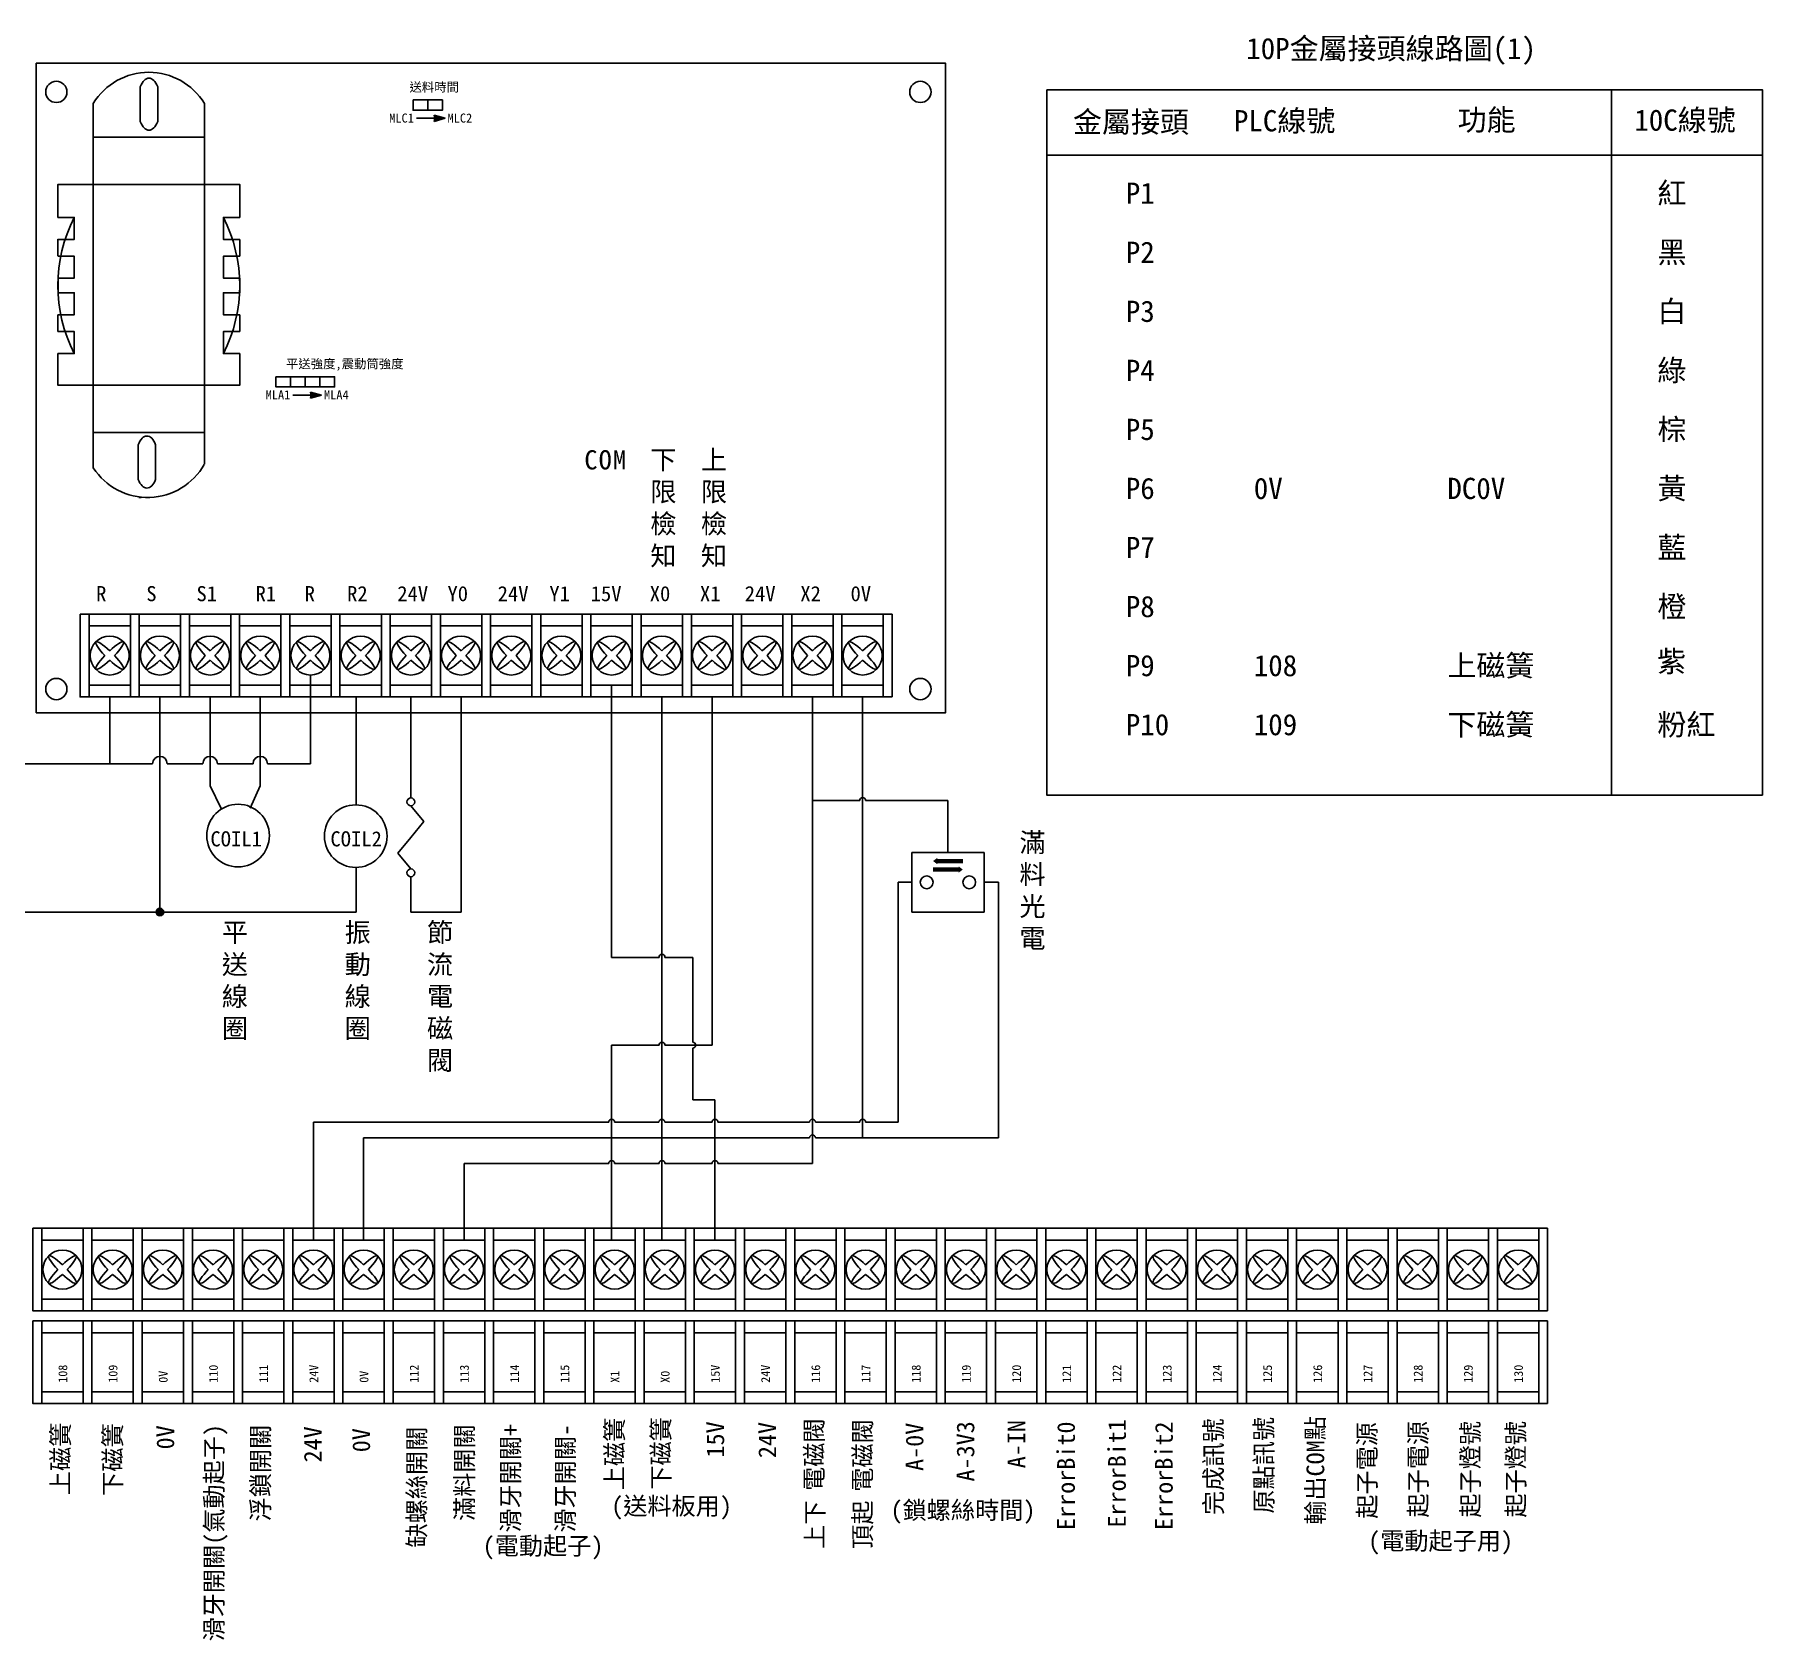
# Model space of a CAD drawing. Extents: x 363 to 817, y 464 to 736.
# Drawn here: x 524.8 to 817.4, y 464.2 to 736.2 of the extents above; entities that cross this region are included whole.
import ezdxf

# ---------------------------------------------------------------- set-up
doc = ezdxf.new("R2010")
doc.units = 0
doc.layers.get('0').update_dxf_attribs({"linetype": 'CONTINUOUS'})
for name, color, linetype in [('7', 7, 'CONTINUOUS'), ('圖框層', 7, 'CONTINUOUS'), ('實線', 7, 'CONTINUOUS'), ('標尺寸層', 3, 'CONTINUOUS')]:
    doc.layers.add(name, color=color, linetype=linetype)
doc.styles.add('STSL', font='kaiu.ttf')
doc.styles.add('標楷體', font='kaiu.ttf')

# ---------------------------------------------------------------- blocks, each defined once
blk = doc.blocks.new('JOIN')
at = {"layer": '標尺寸層'}
h = blk.add_hatch(color=7, dxfattribs=at)
edge = h.paths.add_edge_path()
edge.add_arc((0, 0), 0.636, 0, 360)
at = {"layer": '標尺寸層', "color": 7}
blk.add_circle((0, 0), 0.636, dxfattribs=at)

msp = doc.modelspace()

# ---------------------------------------------------------------- hatches: boundary and pattern name
at = {"layer": '標尺寸層'}
for points in [[(594.27, 722.01), (592.42, 721.5), (592.52, 722.01), (592.42, 722.52)], [(573.35, 675.13), (571.5, 674.62), (571.6, 675.13), (571.5, 675.64)]]:
    msp.add_hatch(color=7, dxfattribs=at).paths.add_polyline_path(points)

# ---------------------------------------------------------------- linework, layer by layer
msp.add_line((710.44, 726.84), (696.16, 726.84))
msp.add_lwpolyline([(696.16, 726.84), (791.77, 726.84), (791.77, 607.4), (696.16, 607.4)], close=True)
for points in [[(677.63, 596.22, 1.08, 0, 0), (676.91, 596.22, 0, 0, 0)], [(681.23, 594.78, 1.08, 0, 0), (681.95, 594.78, 0, 0, 0)]]:
    msp.add_lwpolyline(points, format="xyseb")
at = {"layer": '7'}
for centre in [(675.83, 592.62), (675.83, 592.62), (683.03, 592.62), (683.03, 592.62)]:
    msp.add_circle(centre, 1.08, dxfattribs=at)
at = {"layer": '實線'}
for p, q in [((685.55, 597.66), (673.31, 597.66)), ((685.55, 597.66), (673.31, 597.66)), ((685.55, 597.66), (685.55, 587.58)), ((685.55, 597.66), (685.55, 587.58)), ((685.55, 587.58), (673.31, 587.58)), ((685.55, 587.58), (673.31, 587.58))]:
    msp.add_line(p, q, dxfattribs=at)
msp.add_lwpolyline([(673.31, 597.66), (673.31, 587.58)], dxfattribs=at)
msp.add_lwpolyline([(673.31, 597.66), (673.31, 587.58)], dxfattribs=at)
at = {"layer": '實線', "const_width": 0.72}
for points in [[(681.23, 594.78), (676.91, 594.78)], [(681.95, 596.22), (677.63, 596.22)]]:
    msp.add_lwpolyline(points, dxfattribs=at)
at = {"layer": '標尺寸層', "color": 7}
for p, q in [((542.66, 727.36), (542.66, 721.47)), ((545.61, 727.36), (545.61, 721.47)), ((534.71, 662.8), (534.71, 724.52)), ((553.51, 724.52), (553.51, 663.41)), ((589.42, 722.01), (592.52, 722.01)), ((594.27, 722.01), (592.42, 722.52)), ((592.42, 722.52), (592.52, 722.01)), ((594.27, 722.01), (592.42, 721.5)), ((592.42, 721.5), (592.52, 722.01)), ((696.16, 715.75), (817.35, 715.75)), ((568.5, 675.13), (571.6, 675.13)), ((573.35, 675.13), (571.5, 675.64)), ((571.5, 675.64), (571.6, 675.13)), ((573.35, 675.13), (571.5, 674.62)), ((571.5, 674.62), (571.6, 675.13)), ((542.3, 666.74), (542.3, 660.85)), ((545.25, 666.74), (545.25, 660.85)), ((542.81, 657.81), (542.44, 657.81)), ((533.98, 624.03), (533.98, 638.03)), ((542.48, 624.03), (542.48, 638.03)), ((550.98, 624.03), (550.98, 638.03)), ((559.48, 624.03), (559.48, 638.03)), ((567.98, 624.03), (567.98, 638.03)), ((576.48, 624.03), (576.48, 638.03)), ((584.98, 624.03), (584.98, 638.03)), ((593.48, 624.03), (593.48, 638.03)), ((601.98, 624.03), (601.98, 638.03)), ((610.48, 624.03), (610.48, 638.03)), ((618.98, 624.03), (618.98, 638.03)), ((627.48, 624.03), (627.48, 638.03)), ((635.98, 624.03), (635.98, 638.03)), ((644.48, 624.03), (644.48, 638.03)), ((652.98, 624.03), (652.98, 638.03)), ((661.48, 624.03), (661.48, 638.03)), ((668.48, 638.03), (669.98, 638.03)), ((668.48, 624.03), (668.48, 638.03)), ((669.98, 624.03), (669.98, 638.03)), ((533.98, 636.03), (540.98, 636.03)), ((542.48, 636.03), (549.48, 636.03)), ((550.98, 636.03), (557.98, 636.03)), ((559.48, 636.03), (566.48, 636.03)), ((567.98, 636.03), (574.98, 636.03)), ((576.48, 636.03), (583.48, 636.03)), ((584.98, 636.03), (591.98, 636.03)), ((593.48, 636.03), (600.48, 636.03)), ((601.98, 636.03), (608.98, 636.03)), ((610.48, 636.03), (617.48, 636.03)), ((618.98, 636.03), (625.98, 636.03)), ((627.48, 636.03), (634.48, 636.03)), ((635.98, 636.03), (642.98, 636.03)), ((644.48, 636.03), (651.48, 636.03)), ((652.98, 636.03), (659.98, 636.03)), ((661.48, 636.03), (668.48, 636.03)), ((533.98, 626.03), (540.98, 626.03)), ((542.48, 626.03), (549.48, 626.03)), ((550.98, 626.03), (557.98, 626.03)), ((559.48, 626.03), (566.48, 626.03)), ((567.98, 626.03), (574.98, 626.03)), ((576.48, 626.03), (583.48, 626.03)), ((584.98, 626.03), (591.98, 626.03)), ((593.48, 626.03), (600.48, 626.03)), ((601.98, 626.03), (608.98, 626.03)), ((610.48, 626.03), (617.48, 626.03)), ((618.98, 626.03), (625.98, 626.03)), ((627.48, 626.03), (634.48, 626.03)), ((635.98, 626.03), (642.98, 626.03)), ((644.48, 626.03), (651.48, 626.03)), ((652.98, 626.03), (659.98, 626.03)), ((661.48, 626.03), (668.48, 626.03)), ((669.98, 624.03), (668.48, 624.03)), ((525.98, 520.03), (525.98, 534.03)), ((534.48, 520.03), (534.48, 534.03)), ((542.98, 520.03), (542.98, 534.03)), ((551.48, 520.03), (551.48, 534.03)), ((559.98, 520.03), (559.98, 534.03)), ((568.48, 520.03), (568.48, 534.03)), ((575.48, 534.03), (576.98, 534.03)), ((575.48, 520.03), (575.48, 534.03)), ((576.98, 520.03), (576.98, 534.03)), ((576.98, 520.03), (576.98, 534.03)), ((585.48, 520.03), (585.48, 534.03)), ((593.98, 520.03), (593.98, 534.03)), ((602.48, 520.03), (602.48, 534.03)), ((610.98, 520.03), (610.98, 534.03)), ((619.48, 520.03), (619.48, 534.03)), ((627.98, 520.03), (627.98, 534.03)), ((636.48, 520.03), (636.48, 534.03)), ((644.98, 520.03), (644.98, 534.03)), ((653.48, 520.03), (653.48, 534.03)), ((661.98, 520.03), (661.98, 534.03)), ((670.48, 520.03), (670.48, 534.03)), ((678.98, 520.03), (678.98, 534.03)), ((687.48, 520.03), (687.48, 534.03)), ((695.98, 520.03), (695.98, 534.03)), ((704.48, 520.03), (704.48, 534.03)), ((711.48, 534.03), (712.98, 534.03)), ((711.48, 520.03), (711.48, 534.03)), ((712.98, 520.03), (712.98, 534.03)), ((712.98, 520.03), (712.98, 534.03)), ((721.48, 520.03), (721.48, 534.03)), ((729.98, 520.03), (729.98, 534.03)), ((738.48, 520.03), (738.48, 534.03)), ((746.98, 520.03), (746.98, 534.03)), ((755.48, 520.03), (755.48, 534.03)), ((763.98, 520.03), (763.98, 534.03)), ((772.48, 520.03), (772.48, 534.03)), ((779.48, 534.03), (780.98, 534.03)), ((779.48, 520.03), (779.48, 534.03)), ((780.98, 520.03), (780.98, 534.03)), ((525.98, 532.03), (532.98, 532.03)), ((534.48, 532.03), (541.48, 532.03)), ((542.98, 532.03), (549.98, 532.03)), ((551.48, 532.03), (558.48, 532.03)), ((559.98, 532.03), (566.98, 532.03)), ((568.48, 532.03), (575.48, 532.03)), ((576.98, 532.03), (583.98, 532.03)), ((585.48, 532.03), (592.48, 532.03)), ((593.98, 532.03), (600.98, 532.03)), ((602.48, 532.03), (609.48, 532.03)), ((610.98, 532.03), (617.98, 532.03)), ((619.48, 532.03), (626.48, 532.03)), ((627.98, 532.03), (634.98, 532.03)), ((636.48, 532.03), (643.48, 532.03)), ((644.98, 532.03), (651.98, 532.03)), ((653.48, 532.03), (660.48, 532.03)), ((661.98, 532.03), (668.98, 532.03)), ((670.48, 532.03), (677.48, 532.03)), ((678.98, 532.03), (685.98, 532.03)), ((687.48, 532.03), (694.48, 532.03)), ((695.98, 532.03), (702.98, 532.03)), ((704.48, 532.03), (711.48, 532.03)), ((712.98, 532.03), (719.98, 532.03)), ((721.48, 532.03), (728.48, 532.03)), ((729.98, 532.03), (736.98, 532.03)), ((738.48, 532.03), (745.48, 532.03)), ((746.98, 532.03), (753.98, 532.03)), ((755.48, 532.03), (762.48, 532.03)), ((763.98, 532.03), (770.98, 532.03)), ((772.48, 532.03), (779.48, 532.03)), ((525.98, 522.03), (532.98, 522.03)), ((534.48, 522.03), (541.48, 522.03)), ((542.98, 522.03), (549.98, 522.03)), ((551.48, 522.03), (558.48, 522.03)), ((559.98, 522.03), (566.98, 522.03)), ((568.48, 522.03), (575.48, 522.03)), ((576.98, 522.03), (583.98, 522.03)), ((585.48, 522.03), (592.48, 522.03)), ((593.98, 522.03), (600.98, 522.03)), ((602.48, 522.03), (609.48, 522.03)), ((610.98, 522.03), (617.98, 522.03)), ((619.48, 522.03), (626.48, 522.03)), ((627.98, 522.03), (634.98, 522.03)), ((636.48, 522.03), (643.48, 522.03)), ((644.98, 522.03), (651.98, 522.03)), ((653.48, 522.03), (660.48, 522.03)), ((661.98, 522.03), (668.98, 522.03)), ((670.48, 522.03), (677.48, 522.03)), ((678.98, 522.03), (685.98, 522.03)), ((687.48, 522.03), (694.48, 522.03)), ((695.98, 522.03), (702.98, 522.03)), ((704.48, 522.03), (711.48, 522.03)), ((712.98, 522.03), (719.98, 522.03)), ((721.48, 522.03), (728.48, 522.03)), ((729.98, 522.03), (736.98, 522.03)), ((738.48, 522.03), (745.48, 522.03)), ((746.98, 522.03), (753.98, 522.03)), ((755.48, 522.03), (762.48, 522.03)), ((763.98, 522.03), (770.98, 522.03)), ((772.48, 522.03), (779.48, 522.03)), ((525.98, 504.33), (525.98, 518.33)), ((534.48, 504.33), (534.48, 518.33)), ((542.98, 504.33), (542.98, 518.33)), ((551.48, 504.33), (551.48, 518.33)), ((559.98, 504.33), (559.98, 518.33)), ((568.48, 504.33), (568.48, 518.33)), ((576.98, 520.03), (575.48, 520.03)), ((575.48, 518.33), (576.98, 518.33)), ((575.48, 504.33), (575.48, 518.33)), ((576.98, 504.33), (576.98, 518.33)), ((576.98, 504.33), (576.98, 518.33)), ((585.48, 504.33), (585.48, 518.33)), ((593.98, 504.33), (593.98, 518.33)), ((602.48, 504.33), (602.48, 518.33)), ((610.98, 504.33), (610.98, 518.33)), ((619.48, 504.33), (619.48, 518.33)), ((627.98, 504.33), (627.98, 518.33)), ((636.48, 504.33), (636.48, 518.33)), ((644.98, 504.33), (644.98, 518.33)), ((653.48, 504.33), (653.48, 518.33)), ((661.98, 504.33), (661.98, 518.33)), ((670.48, 504.33), (670.48, 518.33)), ((678.98, 504.33), (678.98, 518.33)), ((687.48, 504.33), (687.48, 518.33)), ((695.98, 504.33), (695.98, 518.33)), ((704.48, 504.33), (704.48, 518.33)), ((712.98, 520.03), (711.48, 520.03)), ((711.48, 518.33), (712.98, 518.33)), ((711.48, 504.33), (711.48, 518.33)), ((712.98, 504.33), (712.98, 518.33)), ((712.98, 504.33), (712.98, 518.33)), ((721.48, 504.33), (721.48, 518.33)), ((729.98, 504.33), (729.98, 518.33)), ((738.48, 504.33), (738.48, 518.33)), ((746.98, 504.33), (746.98, 518.33)), ((755.48, 504.33), (755.48, 518.33)), ((763.98, 504.33), (763.98, 518.33)), ((772.48, 504.33), (772.48, 518.33)), ((780.98, 520.03), (779.48, 520.03)), ((779.48, 518.33), (780.98, 518.33)), ((779.48, 504.33), (779.48, 518.33)), ((780.98, 504.33), (780.98, 518.33)), ((525.98, 516.33), (532.98, 516.33)), ((534.48, 516.33), (541.48, 516.33)), ((542.98, 516.33), (549.98, 516.33)), ((551.48, 516.33), (558.48, 516.33)), ((559.98, 516.33), (566.98, 516.33)), ((568.48, 516.33), (575.48, 516.33)), ((576.98, 516.33), (583.98, 516.33)), ((585.48, 516.33), (592.48, 516.33)), ((593.98, 516.33), (600.98, 516.33)), ((602.48, 516.33), (609.48, 516.33)), ((610.98, 516.33), (617.98, 516.33)), ((619.48, 516.33), (626.48, 516.33)), ((627.98, 516.33), (634.98, 516.33)), ((636.48, 516.33), (643.48, 516.33)), ((644.98, 516.33), (651.98, 516.33)), ((653.48, 516.33), (660.48, 516.33)), ((661.98, 516.33), (668.98, 516.33)), ((670.48, 516.33), (677.48, 516.33)), ((678.98, 516.33), (685.98, 516.33)), ((687.48, 516.33), (694.48, 516.33)), ((695.98, 516.33), (702.98, 516.33)), ((704.48, 516.33), (711.48, 516.33)), ((712.98, 516.33), (719.98, 516.33)), ((721.48, 516.33), (728.48, 516.33)), ((729.98, 516.33), (736.98, 516.33)), ((738.48, 516.33), (745.48, 516.33)), ((746.98, 516.33), (753.98, 516.33)), ((755.48, 516.33), (762.48, 516.33)), ((763.98, 516.33), (770.98, 516.33)), ((772.48, 516.33), (779.48, 516.33)), ((525.98, 506.33), (532.98, 506.33)), ((534.48, 506.33), (541.48, 506.33)), ((542.98, 506.33), (549.98, 506.33)), ((551.48, 506.33), (558.48, 506.33)), ((559.98, 506.33), (566.98, 506.33)), ((568.48, 506.33), (575.48, 506.33)), ((576.98, 506.33), (583.98, 506.33)), ((585.48, 506.33), (592.48, 506.33)), ((593.98, 506.33), (600.98, 506.33)), ((602.48, 506.33), (609.48, 506.33)), ((610.98, 506.33), (617.98, 506.33)), ((619.48, 506.33), (626.48, 506.33)), ((627.98, 506.33), (634.98, 506.33)), ((636.48, 506.33), (643.48, 506.33)), ((644.98, 506.33), (651.98, 506.33)), ((653.48, 506.33), (660.48, 506.33)), ((661.98, 506.33), (668.98, 506.33)), ((670.48, 506.33), (677.48, 506.33)), ((678.98, 506.33), (685.98, 506.33)), ((687.48, 506.33), (694.48, 506.33)), ((695.98, 506.33), (702.98, 506.33)), ((704.48, 506.33), (711.48, 506.33)), ((712.98, 506.33), (719.98, 506.33)), ((721.48, 506.33), (728.48, 506.33)), ((729.98, 506.33), (736.98, 506.33)), ((738.48, 506.33), (745.48, 506.33)), ((746.98, 506.33), (753.98, 506.33)), ((755.48, 506.33), (762.48, 506.33)), ((763.98, 506.33), (770.98, 506.33)), ((772.48, 506.33), (779.48, 506.33)), ((576.98, 504.33), (575.48, 504.33)), ((712.98, 504.33), (711.48, 504.33)), ((780.98, 504.33), (779.48, 504.33))]:
    msp.add_line(p, q, dxfattribs=at)
at = {"layer": '標尺寸層', "color": 0}
for p, q in [((571.48, 627.73), (571.48, 612.71)), ((537.48, 624.03), (537.48, 612.71)), ((545.98, 624.03), (545.98, 587.58)), ((554.48, 624.03), (554.48, 608.95)), ((562.98, 624.03), (562.98, 608.95)), ((579.23, 624.03), (579.23, 605.7)), ((588.48, 624.03), (588.48, 606.9)), ((596.98, 624.03), (596.98, 587.58)), ((622.48, 626.03), (622.48, 579.91)), ((630.98, 624.03), (630.98, 532.03)), ((639.48, 624.03), (639.48, 565.03)), ((656.48, 624.03), (656.48, 545)), ((664.98, 624.03), (664.98, 549.35)), ((497.25, 612.71), (544.75, 612.71)), ((547.21, 612.71), (553.25, 612.71)), ((555.71, 612.71), (561.75, 612.71)), ((564.21, 612.71), (571.48, 612.71)), ((556.33, 605.11), (554.48, 608.95)), ((561.29, 605.19), (562.98, 608.95)), ((664.48, 606.46), (656.48, 606.46)), ((679.43, 606.46), (665.48, 606.46)), ((679.43, 597.66), (679.43, 606.46)), ((588.48, 605.57), (590.7, 602.9)), ((588.48, 600.23), (590.7, 602.9)), ((588.48, 600.23), (586.26, 597.56)), ((588.48, 594.89), (586.26, 597.56)), ((579.23, 595.14), (579.23, 587.58)), ((588.48, 593.57), (588.48, 587.58)), ((670.98, 592.62), (673.31, 592.62)), ((670.98, 592.62), (670.98, 552)), ((685.55, 592.62), (687.98, 592.62)), ((687.98, 549.35), (687.98, 592.62)), ((497.25, 587.58), (579.23, 587.58)), ((588.48, 587.58), (596.98, 587.58)), ((622.48, 579.91), (630.51, 579.91)), ((631.51, 579.91), (636.23, 579.91)), ((636.23, 579.91), (636.23, 565.53)), ((622.48, 565.03), (622.48, 532.03)), ((622.48, 565.03), (630.51, 565.03)), ((631.51, 565.03), (639.48, 565.03)), ((636.23, 564.53), (636.23, 555.78)), ((636.23, 555.78), (639.98, 555.78)), ((639.98, 532.03), (639.98, 555.78)), ((571.98, 532.03), (571.98, 552)), ((621.98, 552), (571.98, 552)), ((630.48, 552), (622.98, 552)), ((639.48, 552), (631.48, 552)), ((655.98, 552), (640.48, 552)), ((664.48, 552), (656.98, 552)), ((670.98, 552), (665.48, 552)), ((580.48, 532.03), (580.48, 549.35)), ((655.98, 549.35), (580.48, 549.35)), ((664.98, 549.35), (656.98, 549.35)), ((664.98, 549.35), (687.98, 549.35)), ((597.48, 532.03), (597.48, 545)), ((597.48, 545), (621.98, 545)), ((622.98, 545), (630.51, 545)), ((631.51, 545), (639.48, 545)), ((640.48, 545), (656.48, 545))]:
    msp.add_line(p, q, dxfattribs=at)
at = {"layer": '標尺寸層', "color": 7}
for points in [[(525.03, 621.35), (679.03, 621.35), (679.03, 731.35), (525.03, 731.35)], [(791.77, 726.84), (817.35, 726.84), (817.35, 607.4), (791.77, 607.4)], [(588.86, 725.12), (591.34, 725.12), (591.34, 723.38), (588.86, 723.38)], [(591.34, 725.12), (593.82, 725.12), (593.82, 723.38), (591.34, 723.38)], [(534.71, 718.81), (553.51, 718.81), (553.51, 668.81), (534.71, 668.81)], [(565.62, 678.25), (568.11, 678.25), (568.11, 676.51), (565.62, 676.51)], [(568.11, 678.25), (570.59, 678.25), (570.59, 676.51), (568.11, 676.51)], [(570.59, 678.25), (573.07, 678.25), (573.07, 676.51), (570.59, 676.51)], [(573.07, 678.25), (575.55, 678.25), (575.55, 676.51), (573.07, 676.51)], [(532.48, 638.03), (540.98, 638.03), (540.98, 624.03), (532.48, 624.03)], [(540.98, 638.03), (549.48, 638.03), (549.48, 624.03), (540.98, 624.03)], [(549.48, 638.03), (557.98, 638.03), (557.98, 624.03), (549.48, 624.03)], [(557.98, 638.03), (566.48, 638.03), (566.48, 624.03), (557.98, 624.03)], [(566.48, 638.03), (574.98, 638.03), (574.98, 624.03), (566.48, 624.03)], [(574.98, 638.03), (583.48, 638.03), (583.48, 624.03), (574.98, 624.03)], [(583.48, 638.03), (591.98, 638.03), (591.98, 624.03), (583.48, 624.03)], [(591.98, 638.03), (600.48, 638.03), (600.48, 624.03), (591.98, 624.03)], [(600.48, 638.03), (608.98, 638.03), (608.98, 624.03), (600.48, 624.03)], [(608.98, 638.03), (617.48, 638.03), (617.48, 624.03), (608.98, 624.03)], [(617.48, 638.03), (625.98, 638.03), (625.98, 624.03), (617.48, 624.03)], [(625.98, 638.03), (634.48, 638.03), (634.48, 624.03), (625.98, 624.03)], [(634.48, 638.03), (642.98, 638.03), (642.98, 624.03), (634.48, 624.03)], [(642.98, 638.03), (651.48, 638.03), (651.48, 624.03), (642.98, 624.03)], [(651.48, 638.03), (659.98, 638.03), (659.98, 624.03), (651.48, 624.03)], [(659.98, 638.03), (668.48, 638.03), (668.48, 624.03), (659.98, 624.03)], [(524.48, 534.03), (532.98, 534.03), (532.98, 520.03), (524.48, 520.03)], [(532.98, 534.03), (541.48, 534.03), (541.48, 520.03), (532.98, 520.03)], [(541.48, 534.03), (549.98, 534.03), (549.98, 520.03), (541.48, 520.03)], [(549.98, 534.03), (558.48, 534.03), (558.48, 520.03), (549.98, 520.03)], [(558.48, 534.03), (566.98, 534.03), (566.98, 520.03), (558.48, 520.03)], [(566.98, 534.03), (575.48, 534.03), (575.48, 520.03), (566.98, 520.03)], [(575.48, 534.03), (583.98, 534.03), (583.98, 520.03), (575.48, 520.03)], [(583.98, 534.03), (592.48, 534.03), (592.48, 520.03), (583.98, 520.03)], [(592.48, 534.03), (600.98, 534.03), (600.98, 520.03), (592.48, 520.03)], [(600.98, 534.03), (609.48, 534.03), (609.48, 520.03), (600.98, 520.03)], [(609.48, 534.03), (617.98, 534.03), (617.98, 520.03), (609.48, 520.03)], [(617.98, 534.03), (626.48, 534.03), (626.48, 520.03), (617.98, 520.03)], [(626.48, 534.03), (634.98, 534.03), (634.98, 520.03), (626.48, 520.03)], [(634.98, 534.03), (643.48, 534.03), (643.48, 520.03), (634.98, 520.03)], [(643.48, 534.03), (651.98, 534.03), (651.98, 520.03), (643.48, 520.03)], [(651.98, 534.03), (660.48, 534.03), (660.48, 520.03), (651.98, 520.03)], [(660.48, 534.03), (668.98, 534.03), (668.98, 520.03), (660.48, 520.03)], [(668.98, 534.03), (677.48, 534.03), (677.48, 520.03), (668.98, 520.03)], [(677.48, 534.03), (685.98, 534.03), (685.98, 520.03), (677.48, 520.03)], [(685.98, 534.03), (694.48, 534.03), (694.48, 520.03), (685.98, 520.03)], [(694.48, 534.03), (702.98, 534.03), (702.98, 520.03), (694.48, 520.03)], [(702.98, 534.03), (711.48, 534.03), (711.48, 520.03), (702.98, 520.03)], [(711.48, 534.03), (719.98, 534.03), (719.98, 520.03), (711.48, 520.03)], [(719.98, 534.03), (728.48, 534.03), (728.48, 520.03), (719.98, 520.03)], [(728.48, 534.03), (736.98, 534.03), (736.98, 520.03), (728.48, 520.03)], [(736.98, 534.03), (745.48, 534.03), (745.48, 520.03), (736.98, 520.03)], [(745.48, 534.03), (753.98, 534.03), (753.98, 520.03), (745.48, 520.03)], [(753.98, 534.03), (762.48, 534.03), (762.48, 520.03), (753.98, 520.03)], [(762.48, 534.03), (770.98, 534.03), (770.98, 520.03), (762.48, 520.03)], [(770.98, 534.03), (779.48, 534.03), (779.48, 520.03), (770.98, 520.03)], [(524.48, 518.33), (532.98, 518.33), (532.98, 504.33), (524.48, 504.33)], [(532.98, 518.33), (541.48, 518.33), (541.48, 504.33), (532.98, 504.33)], [(541.48, 518.33), (549.98, 518.33), (549.98, 504.33), (541.48, 504.33)], [(549.98, 518.33), (558.48, 518.33), (558.48, 504.33), (549.98, 504.33)], [(558.48, 518.33), (566.98, 518.33), (566.98, 504.33), (558.48, 504.33)], [(566.98, 518.33), (575.48, 518.33), (575.48, 504.33), (566.98, 504.33)], [(575.48, 518.33), (583.98, 518.33), (583.98, 504.33), (575.48, 504.33)], [(583.98, 518.33), (592.48, 518.33), (592.48, 504.33), (583.98, 504.33)], [(592.48, 518.33), (600.98, 518.33), (600.98, 504.33), (592.48, 504.33)], [(600.98, 518.33), (609.48, 518.33), (609.48, 504.33), (600.98, 504.33)], [(609.48, 518.33), (617.98, 518.33), (617.98, 504.33), (609.48, 504.33)], [(617.98, 518.33), (626.48, 518.33), (626.48, 504.33), (617.98, 504.33)], [(626.48, 518.33), (634.98, 518.33), (634.98, 504.33), (626.48, 504.33)], [(634.98, 518.33), (643.48, 518.33), (643.48, 504.33), (634.98, 504.33)], [(643.48, 518.33), (651.98, 518.33), (651.98, 504.33), (643.48, 504.33)], [(651.98, 518.33), (660.48, 518.33), (660.48, 504.33), (651.98, 504.33)], [(660.48, 518.33), (668.98, 518.33), (668.98, 504.33), (660.48, 504.33)], [(668.98, 518.33), (677.48, 518.33), (677.48, 504.33), (668.98, 504.33)], [(677.48, 518.33), (685.98, 518.33), (685.98, 504.33), (677.48, 504.33)], [(685.98, 518.33), (694.48, 518.33), (694.48, 504.33), (685.98, 504.33)], [(694.48, 518.33), (702.98, 518.33), (702.98, 504.33), (694.48, 504.33)], [(702.98, 518.33), (711.48, 518.33), (711.48, 504.33), (702.98, 504.33)], [(711.48, 518.33), (719.98, 518.33), (719.98, 504.33), (711.48, 504.33)], [(719.98, 518.33), (728.48, 518.33), (728.48, 504.33), (719.98, 504.33)], [(728.48, 518.33), (736.98, 518.33), (736.98, 504.33), (728.48, 504.33)], [(736.98, 518.33), (745.48, 518.33), (745.48, 504.33), (736.98, 504.33)], [(745.48, 518.33), (753.98, 518.33), (753.98, 504.33), (745.48, 504.33)], [(753.98, 518.33), (762.48, 518.33), (762.48, 504.33), (753.98, 504.33)], [(762.48, 518.33), (770.98, 518.33), (770.98, 504.33), (762.48, 504.33)], [(770.98, 518.33), (779.48, 518.33), (779.48, 504.33), (770.98, 504.33)]]:
    msp.add_lwpolyline(points, close=True, dxfattribs=at)
for points in [[(528.71, 705.22), (528.71, 710.81), (559.51, 710.81), (559.51, 705.22)], [(528.71, 705.22), (531.47, 705.22), (531.47, 701.5), (528.71, 701.5)], [(559.51, 701.5), (556.74, 701.5), (556.74, 705.22), (559.51, 705.22)], [(528.71, 698.73), (528.71, 701.57)], [(559.51, 701.5), (559.51, 698.66)], [(528.71, 698.66), (531.47, 698.66), (531.47, 694.94), (528.71, 694.94)], [(559.51, 694.94), (556.74, 694.94), (556.74, 698.66), (559.51, 698.66)], [(528.74, 692.46), (528.74, 694.94)], [(559.51, 694.94), (559.51, 692.46)], [(528.71, 692.46), (531.47, 692.46), (531.47, 688.74), (528.71, 688.74)], [(559.51, 688.74), (556.74, 688.74), (556.74, 692.46), (559.51, 692.46)], [(528.71, 685.9), (528.71, 688.74)], [(559.51, 688.74), (559.51, 685.9)], [(528.71, 685.9), (531.47, 685.9), (531.47, 682.18), (528.71, 682.18)], [(559.51, 682.18), (556.74, 682.18), (556.74, 685.9), (559.51, 685.9)], [(559.51, 682.18), (559.51, 676.81), (528.71, 676.81), (528.71, 682.18)]]:
    msp.add_lwpolyline(points, dxfattribs=at)
for centre, radius in [((528.45, 726.49), 1.8), ((674.76, 726.49), 1.8), ((537.48, 631.03), 3.3), ((545.98, 631.03), 3.3), ((554.48, 631.03), 3.3), ((562.98, 631.03), 3.3), ((571.48, 631.03), 3.3), ((579.98, 631.03), 3.3), ((588.48, 631.03), 3.3), ((596.98, 631.03), 3.3), ((605.48, 631.03), 3.3), ((613.98, 631.03), 3.3), ((622.48, 631.03), 3.3), ((630.98, 631.03), 3.3), ((639.48, 631.03), 3.3), ((647.98, 631.03), 3.3), ((656.48, 631.03), 3.3), ((664.98, 631.03), 3.3), ((528.45, 625.35), 1.8), ((674.76, 625.35), 1.8), ((529.48, 527.03), 3.3), ((537.98, 527.03), 3.3), ((546.48, 527.03), 3.3), ((554.98, 527.03), 3.3), ((563.48, 527.03), 3.3), ((571.98, 527.03), 3.3), ((580.48, 527.03), 3.3), ((588.98, 527.03), 3.3), ((597.48, 527.03), 3.3), ((605.98, 527.03), 3.3), ((614.48, 527.03), 3.3), ((622.98, 527.03), 3.3), ((631.48, 527.03), 3.3), ((639.98, 527.03), 3.3), ((648.48, 527.03), 3.3), ((656.98, 527.03), 3.3), ((665.48, 527.03), 3.3), ((673.98, 527.03), 3.3), ((682.48, 527.03), 3.3), ((690.98, 527.03), 3.3), ((699.48, 527.03), 3.3), ((707.98, 527.03), 3.3), ((716.48, 527.03), 3.3), ((724.98, 527.03), 3.3), ((733.48, 527.03), 3.3), ((741.98, 527.03), 3.3), ((750.48, 527.03), 3.3), ((758.98, 527.03), 3.3), ((767.48, 527.03), 3.3), ((775.98, 527.03), 3.3)]:
    msp.add_circle(centre, radius, dxfattribs=at)
at = {"layer": '標尺寸層', "color": 0}
for centre, radius in [((559.22, 600.54), 5.3), ((579.15, 600.44), 5.3), ((588.48, 606.24), 0.661), ((588.48, 594.23), 0.661)]:
    msp.add_circle(centre, radius, dxfattribs=at)
at = {"layer": '標尺寸層', "color": 7}
for centre, radius, start, end in [((544.11, 718.81), 11, 31.2904, 148.7096), ((554.09, 693.7), 25.38, 153.0097, 206.9903), ((534.12, 693.7), 25.38, 333.0097, 26.9903), ((543.92, 668.81), 11, 213.0775, 330.5935), ((545.98, 612.71), 1.23, 0, 180), ((554.48, 612.71), 1.23, 0, 180), ((562.98, 612.71), 1.23, 0, 180)]:
    msp.add_arc(centre, radius, start, end, dxfattribs=at)
at = {"layer": '標尺寸層', "color": 0}
for centre, start, end in [((664.98, 606.46), 360, 180), ((631.01, 579.91), 360, 180), ((631.01, 565.03), 360, 180), ((636.23, 565.03), 270, 90), ((622.48, 552), 360, 180), ((630.98, 552), 360, 180), ((639.98, 552), 360, 180), ((656.48, 552), 360, 180), ((664.98, 552), 360, 180), ((656.48, 549.35), 360, 180), ((622.48, 545), 360, 180), ((631.01, 545), 360, 180), ((639.98, 545), 360, 180)]:
    msp.add_arc(centre, 0.5, start, end, dxfattribs=at)
at = {"layer": '標尺寸層', "color": 7}
for centre, major_axis, ratio, start_param, end_param in [((544.13, 724.41), (0, 4.41), 0.450876, 5.444367, 7.122003), ((544.13, 724.41), (0, 4.41), 0.450876, 2.302775, 3.98041), ((543.78, 663.79), (0, 4.41), 0.450876, 5.444367, 7.122003), ((543.78, 663.79), (0, 4.41), 0.450876, 2.302775, 3.98041), ((537.48, 631.03), (-2.33, 2.33), 0.176168, 4.886768, 7.679603), ((537.48, 631.03), (2.33, 2.33), 0.176168, 4.886768, 7.679603), ((545.98, 631.03), (-2.33, 2.33), 0.176168, 4.886768, 7.679603), ((545.98, 631.03), (2.33, 2.33), 0.176168, 4.886768, 7.679603), ((554.48, 631.03), (-2.33, 2.33), 0.176168, 4.886768, 7.679603), ((554.48, 631.03), (2.33, 2.33), 0.176168, 4.886768, 7.679603), ((562.98, 631.03), (-2.33, 2.33), 0.176168, 4.886768, 7.679603), ((562.98, 631.03), (2.33, 2.33), 0.176168, 4.886768, 7.679603), ((571.48, 631.03), (-2.33, 2.33), 0.176168, 4.886768, 7.679603), ((571.48, 631.03), (2.33, 2.33), 0.176168, 4.886768, 7.679603), ((579.98, 631.03), (-2.33, 2.33), 0.176168, 4.886768, 7.679603), ((579.98, 631.03), (2.33, 2.33), 0.176168, 4.886768, 7.679603), ((588.48, 631.03), (-2.33, 2.33), 0.176168, 4.886768, 7.679603), ((588.48, 631.03), (2.33, 2.33), 0.176168, 4.886768, 7.679603), ((596.98, 631.03), (-2.33, 2.33), 0.176168, 4.886768, 7.679603), ((596.98, 631.03), (2.33, 2.33), 0.176168, 4.886768, 7.679603), ((605.48, 631.03), (-2.33, 2.33), 0.176168, 4.886768, 7.679603), ((605.48, 631.03), (2.33, 2.33), 0.176168, 4.886768, 7.679603), ((613.98, 631.03), (-2.33, 2.33), 0.176168, 4.886768, 7.679603), ((613.98, 631.03), (2.33, 2.33), 0.176168, 4.886768, 7.679603), ((622.48, 631.03), (-2.33, 2.33), 0.176168, 4.886768, 7.679603), ((622.48, 631.03), (2.33, 2.33), 0.176168, 4.886768, 7.679603), ((630.98, 631.03), (-2.33, 2.33), 0.176168, 4.886768, 7.679603), ((630.98, 631.03), (2.33, 2.33), 0.176168, 4.886768, 7.679603), ((639.48, 631.03), (-2.33, 2.33), 0.176168, 4.886768, 7.679603), ((639.48, 631.03), (2.33, 2.33), 0.176168, 4.886768, 7.679603), ((647.98, 631.03), (-2.33, 2.33), 0.176168, 4.886768, 7.679603), ((647.98, 631.03), (2.33, 2.33), 0.176168, 4.886768, 7.679603), ((656.48, 631.03), (-2.33, 2.33), 0.176168, 4.886768, 7.679603), ((656.48, 631.03), (2.33, 2.33), 0.176168, 4.886768, 7.679603), ((664.98, 631.03), (-2.33, 2.33), 0.176168, 4.886768, 7.679603), ((664.98, 631.03), (2.33, 2.33), 0.176168, 4.886768, 7.679603), ((537.48, 631.03), (2.33, 2.33), 0.176168, 1.745175, 4.53801), ((537.48, 631.03), (-2.33, 2.33), 0.176168, 8.02836, 10.821195), ((545.98, 631.03), (2.33, 2.33), 0.176168, 1.745175, 4.53801), ((545.98, 631.03), (-2.33, 2.33), 0.176168, 8.02836, 10.821195), ((554.48, 631.03), (2.33, 2.33), 0.176168, 1.745175, 4.53801), ((554.48, 631.03), (-2.33, 2.33), 0.176168, 8.02836, 10.821195), ((562.98, 631.03), (2.33, 2.33), 0.176168, 1.745175, 4.53801), ((562.98, 631.03), (-2.33, 2.33), 0.176168, 8.02836, 10.821195), ((571.48, 631.03), (2.33, 2.33), 0.176168, 1.745175, 4.53801), ((571.48, 631.03), (-2.33, 2.33), 0.176168, 8.02836, 10.821195), ((579.98, 631.03), (2.33, 2.33), 0.176168, 1.745175, 4.53801), ((579.98, 631.03), (-2.33, 2.33), 0.176168, 8.02836, 10.821195), ((588.48, 631.03), (2.33, 2.33), 0.176168, 1.745175, 4.53801), ((588.48, 631.03), (-2.33, 2.33), 0.176168, 8.02836, 10.821195), ((596.98, 631.03), (2.33, 2.33), 0.176168, 1.745175, 4.53801), ((596.98, 631.03), (-2.33, 2.33), 0.176168, 8.02836, 10.821195), ((605.48, 631.03), (2.33, 2.33), 0.176168, 1.745175, 4.53801), ((605.48, 631.03), (-2.33, 2.33), 0.176168, 8.02836, 10.821195), ((613.98, 631.03), (2.33, 2.33), 0.176168, 1.745175, 4.53801), ((613.98, 631.03), (-2.33, 2.33), 0.176168, 8.02836, 10.821195), ((622.48, 631.03), (2.33, 2.33), 0.176168, 1.745175, 4.53801), ((622.48, 631.03), (-2.33, 2.33), 0.176168, 8.02836, 10.821195), ((630.98, 631.03), (2.33, 2.33), 0.176168, 1.745175, 4.53801), ((630.98, 631.03), (-2.33, 2.33), 0.176168, 8.02836, 10.821195), ((639.48, 631.03), (2.33, 2.33), 0.176168, 1.745175, 4.53801), ((639.48, 631.03), (-2.33, 2.33), 0.176168, 8.02836, 10.821195), ((647.98, 631.03), (2.33, 2.33), 0.176168, 1.745175, 4.53801), ((647.98, 631.03), (-2.33, 2.33), 0.176168, 8.02836, 10.821195), ((656.48, 631.03), (2.33, 2.33), 0.176168, 1.745175, 4.53801), ((656.48, 631.03), (-2.33, 2.33), 0.176168, 8.02836, 10.821195), ((664.98, 631.03), (2.33, 2.33), 0.176168, 1.745175, 4.53801), ((664.98, 631.03), (-2.33, 2.33), 0.176168, 8.02836, 10.821195), ((529.48, 527.03), (-2.33, 2.33), 0.176168, 4.886768, 7.679603), ((529.48, 527.03), (2.33, 2.33), 0.176168, 1.745175, 4.53801), ((529.48, 527.03), (2.33, 2.33), 0.176168, 4.886768, 7.679603), ((529.48, 527.03), (-2.33, 2.33), 0.176168, 8.02836, 10.821195), ((537.98, 527.03), (-2.33, 2.33), 0.176168, 4.886768, 7.679603), ((537.98, 527.03), (2.33, 2.33), 0.176168, 1.745175, 4.53801), ((537.98, 527.03), (2.33, 2.33), 0.176168, 4.886768, 7.679603), ((537.98, 527.03), (-2.33, 2.33), 0.176168, 8.02836, 10.821195), ((546.48, 527.03), (-2.33, 2.33), 0.176168, 4.886768, 7.679603), ((546.48, 527.03), (2.33, 2.33), 0.176168, 1.745175, 4.53801), ((546.48, 527.03), (2.33, 2.33), 0.176168, 4.886768, 7.679603), ((546.48, 527.03), (-2.33, 2.33), 0.176168, 8.02836, 10.821195), ((554.98, 527.03), (-2.33, 2.33), 0.176168, 4.886768, 7.679603), ((554.98, 527.03), (2.33, 2.33), 0.176168, 1.745175, 4.53801), ((554.98, 527.03), (2.33, 2.33), 0.176168, 4.886768, 7.679603), ((554.98, 527.03), (-2.33, 2.33), 0.176168, 8.02836, 10.821195), ((563.48, 527.03), (-2.33, 2.33), 0.176168, 4.886768, 7.679603), ((563.48, 527.03), (2.33, 2.33), 0.176168, 1.745175, 4.53801), ((563.48, 527.03), (2.33, 2.33), 0.176168, 4.886768, 7.679603), ((563.48, 527.03), (-2.33, 2.33), 0.176168, 8.02836, 10.821195), ((571.98, 527.03), (-2.33, 2.33), 0.176168, 4.886768, 7.679603), ((571.98, 527.03), (2.33, 2.33), 0.176168, 1.745175, 4.53801), ((571.98, 527.03), (2.33, 2.33), 0.176168, 4.886768, 7.679603), ((571.98, 527.03), (-2.33, 2.33), 0.176168, 8.02836, 10.821195), ((580.48, 527.03), (-2.33, 2.33), 0.176168, 4.886768, 7.679603), ((580.48, 527.03), (2.33, 2.33), 0.176168, 1.745175, 4.53801), ((580.48, 527.03), (2.33, 2.33), 0.176168, 4.886768, 7.679603), ((580.48, 527.03), (-2.33, 2.33), 0.176168, 8.02836, 10.821195), ((588.98, 527.03), (-2.33, 2.33), 0.176168, 4.886768, 7.679603), ((588.98, 527.03), (2.33, 2.33), 0.176168, 1.745175, 4.53801), ((588.98, 527.03), (2.33, 2.33), 0.176168, 4.886768, 7.679603), ((588.98, 527.03), (-2.33, 2.33), 0.176168, 8.02836, 10.821195), ((597.48, 527.03), (-2.33, 2.33), 0.176168, 4.886768, 7.679603), ((597.48, 527.03), (2.33, 2.33), 0.176168, 1.745175, 4.53801), ((597.48, 527.03), (2.33, 2.33), 0.176168, 4.886768, 7.679603), ((597.48, 527.03), (-2.33, 2.33), 0.176168, 8.02836, 10.821195), ((605.98, 527.03), (-2.33, 2.33), 0.176168, 4.886768, 7.679603), ((605.98, 527.03), (2.33, 2.33), 0.176168, 1.745175, 4.53801), ((605.98, 527.03), (2.33, 2.33), 0.176168, 4.886768, 7.679603), ((605.98, 527.03), (-2.33, 2.33), 0.176168, 8.02836, 10.821195), ((614.48, 527.03), (-2.33, 2.33), 0.176168, 4.886768, 7.679603), ((614.48, 527.03), (2.33, 2.33), 0.176168, 1.745175, 4.53801), ((614.48, 527.03), (2.33, 2.33), 0.176168, 4.886768, 7.679603), ((614.48, 527.03), (-2.33, 2.33), 0.176168, 8.02836, 10.821195), ((622.98, 527.03), (-2.33, 2.33), 0.176168, 4.886768, 7.679603), ((622.98, 527.03), (2.33, 2.33), 0.176168, 1.745175, 4.53801), ((622.98, 527.03), (2.33, 2.33), 0.176168, 4.886768, 7.679603), ((622.98, 527.03), (-2.33, 2.33), 0.176168, 8.02836, 10.821195), ((631.48, 527.03), (-2.33, 2.33), 0.176168, 4.886768, 7.679603), ((631.48, 527.03), (2.33, 2.33), 0.176168, 1.745175, 4.53801), ((631.48, 527.03), (2.33, 2.33), 0.176168, 4.886768, 7.679603), ((631.48, 527.03), (-2.33, 2.33), 0.176168, 8.02836, 10.821195), ((639.98, 527.03), (-2.33, 2.33), 0.176168, 4.886768, 7.679603), ((639.98, 527.03), (2.33, 2.33), 0.176168, 1.745175, 4.53801), ((639.98, 527.03), (2.33, 2.33), 0.176168, 4.886768, 7.679603), ((639.98, 527.03), (-2.33, 2.33), 0.176168, 8.02836, 10.821195), ((648.48, 527.03), (-2.33, 2.33), 0.176168, 4.886768, 7.679603), ((648.48, 527.03), (2.33, 2.33), 0.176168, 1.745175, 4.53801), ((648.48, 527.03), (2.33, 2.33), 0.176168, 4.886768, 7.679603), ((648.48, 527.03), (-2.33, 2.33), 0.176168, 8.02836, 10.821195), ((656.98, 527.03), (-2.33, 2.33), 0.176168, 4.886768, 7.679603), ((656.98, 527.03), (2.33, 2.33), 0.176168, 1.745175, 4.53801), ((656.98, 527.03), (2.33, 2.33), 0.176168, 4.886768, 7.679603), ((656.98, 527.03), (-2.33, 2.33), 0.176168, 8.02836, 10.821195), ((665.48, 527.03), (-2.33, 2.33), 0.176168, 4.886768, 7.679603), ((665.48, 527.03), (2.33, 2.33), 0.176168, 1.745175, 4.53801), ((665.48, 527.03), (2.33, 2.33), 0.176168, 4.886768, 7.679603), ((665.48, 527.03), (-2.33, 2.33), 0.176168, 8.02836, 10.821195), ((673.98, 527.03), (-2.33, 2.33), 0.176168, 4.886768, 7.679603), ((673.98, 527.03), (2.33, 2.33), 0.176168, 1.745175, 4.53801), ((673.98, 527.03), (2.33, 2.33), 0.176168, 4.886768, 7.679603), ((673.98, 527.03), (-2.33, 2.33), 0.176168, 8.02836, 10.821195), ((682.48, 527.03), (-2.33, 2.33), 0.176168, 4.886768, 7.679603), ((682.48, 527.03), (2.33, 2.33), 0.176168, 1.745175, 4.53801), ((682.48, 527.03), (2.33, 2.33), 0.176168, 4.886768, 7.679603), ((682.48, 527.03), (-2.33, 2.33), 0.176168, 8.02836, 10.821195), ((690.98, 527.03), (-2.33, 2.33), 0.176168, 4.886768, 7.679603), ((690.98, 527.03), (2.33, 2.33), 0.176168, 1.745175, 4.53801), ((690.98, 527.03), (2.33, 2.33), 0.176168, 4.886768, 7.679603), ((690.98, 527.03), (-2.33, 2.33), 0.176168, 8.02836, 10.821195), ((699.48, 527.03), (-2.33, 2.33), 0.176168, 4.886768, 7.679603), ((699.48, 527.03), (2.33, 2.33), 0.176168, 1.745175, 4.53801), ((699.48, 527.03), (2.33, 2.33), 0.176168, 4.886768, 7.679603), ((699.48, 527.03), (-2.33, 2.33), 0.176168, 8.02836, 10.821195), ((707.98, 527.03), (-2.33, 2.33), 0.176168, 4.886768, 7.679603), ((707.98, 527.03), (2.33, 2.33), 0.176168, 1.745175, 4.53801), ((707.98, 527.03), (2.33, 2.33), 0.176168, 4.886768, 7.679603), ((707.98, 527.03), (-2.33, 2.33), 0.176168, 8.02836, 10.821195), ((716.48, 527.03), (-2.33, 2.33), 0.176168, 4.886768, 7.679603), ((716.48, 527.03), (2.33, 2.33), 0.176168, 1.745175, 4.53801), ((716.48, 527.03), (2.33, 2.33), 0.176168, 4.886768, 7.679603), ((716.48, 527.03), (-2.33, 2.33), 0.176168, 8.02836, 10.821195), ((724.98, 527.03), (-2.33, 2.33), 0.176168, 4.886768, 7.679603), ((724.98, 527.03), (2.33, 2.33), 0.176168, 1.745175, 4.53801), ((724.98, 527.03), (2.33, 2.33), 0.176168, 4.886768, 7.679603), ((724.98, 527.03), (-2.33, 2.33), 0.176168, 8.02836, 10.821195), ((733.48, 527.03), (-2.33, 2.33), 0.176168, 4.886768, 7.679603), ((733.48, 527.03), (2.33, 2.33), 0.176168, 1.745175, 4.53801), ((733.48, 527.03), (2.33, 2.33), 0.176168, 4.886768, 7.679603), ((733.48, 527.03), (-2.33, 2.33), 0.176168, 8.02836, 10.821195), ((741.98, 527.03), (-2.33, 2.33), 0.176168, 4.886768, 7.679603), ((741.98, 527.03), (2.33, 2.33), 0.176168, 1.745175, 4.53801), ((741.98, 527.03), (2.33, 2.33), 0.176168, 4.886768, 7.679603), ((741.98, 527.03), (-2.33, 2.33), 0.176168, 8.02836, 10.821195), ((750.48, 527.03), (-2.33, 2.33), 0.176168, 4.886768, 7.679603), ((750.48, 527.03), (2.33, 2.33), 0.176168, 1.745175, 4.53801), ((750.48, 527.03), (2.33, 2.33), 0.176168, 4.886768, 7.679603), ((750.48, 527.03), (-2.33, 2.33), 0.176168, 8.02836, 10.821195), ((758.98, 527.03), (-2.33, 2.33), 0.176168, 4.886768, 7.679603), ((758.98, 527.03), (2.33, 2.33), 0.176168, 1.745175, 4.53801), ((758.98, 527.03), (2.33, 2.33), 0.176168, 4.886768, 7.679603), ((758.98, 527.03), (-2.33, 2.33), 0.176168, 8.02836, 10.821195), ((767.48, 527.03), (-2.33, 2.33), 0.176168, 4.886768, 7.679603), ((767.48, 527.03), (2.33, 2.33), 0.176168, 1.745175, 4.53801), ((767.48, 527.03), (2.33, 2.33), 0.176168, 4.886768, 7.679603), ((767.48, 527.03), (-2.33, 2.33), 0.176168, 8.02836, 10.821195), ((775.98, 527.03), (-2.33, 2.33), 0.176168, 4.886768, 7.679603), ((775.98, 527.03), (2.33, 2.33), 0.176168, 1.745175, 4.53801), ((775.98, 527.03), (2.33, 2.33), 0.176168, 4.886768, 7.679603), ((775.98, 527.03), (-2.33, 2.33), 0.176168, 8.02836, 10.821195)]:
    msp.add_ellipse(centre, major_axis=major_axis, ratio=ratio, start_param=start_param, end_param=end_param, dxfattribs=at)

# ---------------------------------------------------------------- block references
at = {"layer": '標尺寸層', "color": 0}
msp.add_blockref('JOIN', (545.98, 587.58), dxfattribs=at)

# ---------------------------------------------------------------- texts
at = {"layer": '圖框層', "color": 4, "style": 'STSL'}
for s, height, p in [('10P金屬接頭線路圖(1) ', 3.6, (729.94, 732.03)), ('送料時間', 1.536, (588.25, 726.54)), ('MLC1', 1.536, (584.81, 721.29)), ('MLC2', 1.536, (594.69, 721.29)), ('金屬接頭', 3.6, (700.6, 719.6)), ('PLC線號', 3.6, (727.86, 719.8)), ('功能', 3.6, (765.73, 719.95)), ('10C線號', 3.6, (795.66, 719.91)), ('P1', 3.6, (709.55, 707.53)), ('紅', 3.6, (799.57, 707.53)), ('P2', 3.6, (709.55, 697.53)), ('黑', 3.6, (799.57, 697.53)), ('P3', 3.6, (709.55, 687.53)), ('白', 3.6, (799.57, 687.53)), ('平送強度,震動筒強度', 1.536, (567.33, 679.67)), ('P4', 3.6, (709.55, 677.53)), ('綠', 3.6, (799.57, 677.53)), ('MLA1', 1.536, (563.89, 674.42)), ('MLA4', 1.536, (573.77, 674.42)), ('P5', 3.6, (709.55, 667.53)), ('棕', 3.6, (799.57, 667.53)), ('黃', 3.6, (799.57, 657.53)), ('P6', 3.6, (709.55, 657.53)), ('0V', 3.6, (731.22, 657.53)), ('DC0V', 3.6, (764, 657.53)), ('P7', 3.6, (709.55, 647.53)), ('藍', 3.6, (799.57, 647.53)), ('R', 2.56, (535.18, 640.23)), ('S', 2.56, (543.68, 640.23)), ('S1', 2.56, (552.18, 640.23)), ('R1', 2.56, (562.18, 640.23)), ('R', 2.56, (570.49, 640.23)), ('R2', 2.56, (577.68, 640.23)), ('24V', 2.56, (586.18, 640.23)), ('Y0', 2.56, (594.68, 640.23)), ('24V', 2.56, (603.18, 640.23)), ('Y1', 2.56, (611.93, 640.23)), ('15V', 2.56, (618.93, 640.23)), ('X0', 2.56, (628.93, 640.23)), ('X1', 2.56, (637.43, 640.23)), ('24V', 2.56, (645.02, 640.23)), ('X2', 2.56, (654.43, 640.23)), ('0V', 2.56, (662.93, 640.23)), ('P8', 3.6, (709.55, 637.53)), ('橙', 3.6, (799.57, 637.53)), ('紫', 3.6, (799.52, 628.24)), ('P9', 3.6, (709.55, 627.53)), ('108', 3.6, (731.22, 627.53)), ('上磁簧', 3.6, (764, 627.53)), ('P10', 3.6, (709.55, 617.53)), ('109', 3.6, (731.22, 617.53)), ('下磁簧', 3.6, (764, 617.53)), ('粉紅', 3.6, (799.57, 617.53)), ('COIL1', 2.56, (554.54, 598.7)), ('COIL2', 2.56, (574.86, 598.7)), ('(送料板用)', 3, (622.4, 485.5)), ('(鎖螺絲時間)', 3, (669.7, 484.79)), ('(電動起子用)', 3, (750.58, 479.58)), ('(電動起子)', 3, (600.63, 478.73))]:
    msp.add_text(s, height=height, dxfattribs=at).set_placement(p)
for s, height, p in [('108', 1.5, (530.29, 507.86)), ('109', 1.5, (538.79, 507.86)), ('0V', 1.5, (547.29, 507.86)), ('110', 1.5, (555.79, 507.86)), ('111', 1.5, (564.29, 507.86)), ('24V', 1.5, (572.79, 507.86)), ('0V', 1.5, (581.29, 507.86)), ('112', 1.5, (589.79, 507.86)), ('113', 1.5, (598.29, 507.86)), ('114', 1.5, (606.79, 507.86)), ('115', 1.5, (615.29, 507.86)), ('X1', 1.5, (623.79, 507.86)), ('X0', 1.5, (632.29, 507.86)), ('15V', 1.5, (640.79, 507.86)), ('24V', 1.5, (649.29, 507.86)), ('116', 1.5, (657.79, 507.86)), ('117', 1.5, (666.29, 507.86)), ('118', 1.5, (674.79, 507.86)), ('119', 1.5, (683.29, 507.86)), ('120', 1.5, (691.79, 507.86)), ('121', 1.5, (700.29, 507.86)), ('122', 1.5, (708.79, 507.86)), ('123', 1.5, (717.29, 507.86)), ('124', 1.5, (725.79, 507.86)), ('125', 1.5, (734.29, 507.86)), ('126', 1.5, (742.79, 507.86)), ('127', 1.5, (751.29, 507.86)), ('128', 1.5, (759.79, 507.86)), ('129', 1.5, (768.29, 507.86)), ('130', 1.5, (776.79, 507.86)), ('上磁簧', 3, (530.64, 488.83)), ('下磁簧', 3, (539.47, 488.71)), ('0V', 3, (548.4, 496.58)), ('浮鎖開關', 3, (564.52, 484.37)), ('24V', 3, (573.37, 494.37)), ('滿料開關', 3, (599.05, 484.45)), ('滑牙開關+', 3, (606.86, 482.47)), ('滑牙開關-', 3, (616.13, 482.47)), ('上磁簧', 3, (624.45, 489.66)), ('下磁簧', 3, (632.31, 489.76)), ('15V', 3, (641.53, 495.2)), ('24V', 3, (650.32, 495.1)), ('電磁閥', 3, (658.26, 489.53)), ('電磁閥', 3, (666.47, 489.4)), ('A-0V', 3, (675.27, 492.93)), ('A-3V3', 3, (683.89, 491.14)), ('A-IN', 3, (692.52, 493.38)), ('ErrorBit0', 3, (700.92, 482.93)), ('ErrorBit1', 3, (709.55, 483.34)), ('ErrorBit2', 3, (717.49, 482.93)), ('完成訊號', 3, (725.9, 485.47)), ('原點訊號', 3, (734.42, 485.7)), ('輸出COM點', 3, (743.15, 483.81)), ('起子電源', 3, (751.9, 484.83)), ('起子電源', 3, (760.54, 485.02)), ('起子燈號', 3, (769.38, 485.02)), ('起子燈號', 3, (777.08, 485.02)), ('滑牙開關(氣動起子)', 3, (556.64, 464.05)), ('0V', 3, (581.57, 496.09)), ('缺螺絲開關', 3, (590.97, 479.96)), ('上下', 3, (658.39, 479.74)), ('頂起', 3, (666.47, 479.74))]:
    msp.add_text(s, height=height, rotation=90, dxfattribs=at).set_placement(p)
at = {"layer": '標尺寸層', "color": 0, "char_height": 3.25, "width": 4.1791, "attachment_point": 1, "style": '標楷體'}
for s, insert in [('{\\T1.1;COM}', (617.86, 665.8)), ('{\\T1.1;下限\\P檢\\P知}', (629.03, 665.8)), ('{\\T1.1;上\\P限\\P檢\\P知}', (637.59, 665.8)), ('{\\T1.1;滿料光電}', (691.53, 601)), ('\\pt6.5;{\\T1.1;平\\P送線圈}', (556.47, 585.76)), ('\\pt6.5;{\\T1.1;振動\\P線圈}', (577.27, 585.76)), ('\\pt6.5;{\\T1.1;節流電磁閥}', (591.21, 585.76))]:
    msp.add_mtext(s, dxfattribs=dict(at, insert=insert))

doc.saveas('drawing.dxf')
